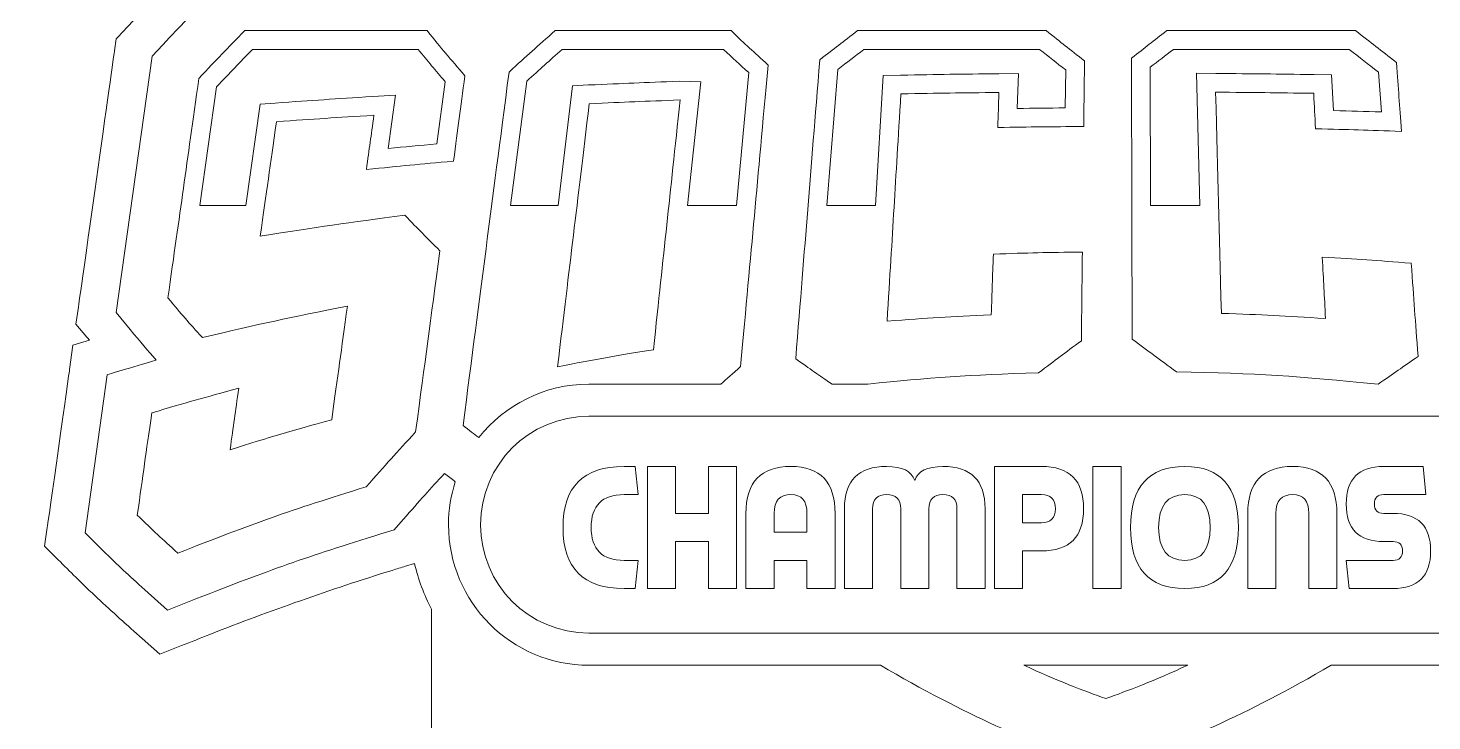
# Model space of a CAD drawing. Header units: millimetres. Extents: x -1650 to -402, y -637 to 45.
# Drawn here: x -789.4 to -708.6, y -572.1 to -532.3 of the extents above; entities that cross this region are included whole.
import ezdxf

# ---------------------------------------------------------------- set-up
doc = ezdxf.new("R2010")
doc.units = ezdxf.units.MM
doc.linetypes.add('K5LT32771', pattern=[0])
doc.linetypes.add('K5LT32772', pattern=[0])
doc.layers.add('layer 1', color=7, linetype='Continuous')

msp = doc.modelspace()

# ---------------------------------------------------------------- linework, layer by layer
at = {"layer": 'layer 1', "color": 3, "linetype": 'K5LT32772', "lineweight": 18, "true_color": 0x00ff00}
for points, knots in [([(-764.81, -558.387), (-765.061, -559.167), (-765.197, -559.997), (-765.197, -560.859), (-765.197, -565.315), (-761.573, -568.939), (-757.118, -568.939), (-757.118, -568.939), (-749.828, -568.939), (-740.353, -568.939), (-735.491, -571.801), (-731.376, -573.509), (-728.656, -574.465), (-728.656, -574.465), (-727.387, -574.912), (-727.387, -574.912), (-726.118, -574.465), (-726.118, -574.465), (-723.399, -573.509), (-719.283, -571.801), (-714.422, -568.939), (-704.947, -568.939), (-697.657, -568.939), (-697.657, -568.939), (-693.202, -568.939), (-689.578, -565.315), (-689.578, -560.859), (-689.578, -560.453), (-689.609, -560.053), (-689.667, -559.663), (-689.663, -559.664), (-689.66, -559.665), (-689.656, -559.666), (-689.656, -559.666), (-688.286, -560.027), (-688.286, -560.027), (-686.887, -560.425), (-686.887, -560.425), (-683.346, -561.435), (-681.629, -561.982), (-678.145, -563.211), (-678.145, -563.211), (-677.411, -563.471), (-677.411, -563.471), (-674.506, -564.514), (-673.101, -565.058), (-670.253, -566.244), (-670.253, -566.244), (-665.658, -568.16), (-665.658, -568.16), (-667.365, -556.069), (-667.365, -556.069), (-668.902, -555.535), (-668.902, -555.535), (-669.758, -553.915), (-670.418, -552.688), (-671.161, -551.345), (-670.549, -550.675), (-670.104, -550.164), (-669.394, -549.326), (-669.394, -549.326), (-668.575, -548.356), (-668.575, -548.356), (-670.492, -534.774), (-670.492, -534.774), (-670.967, -534.172), (-670.967, -534.172), (-672.116, -532.715), (-672.687, -532.01), (-673.823, -530.644), (-673.823, -530.644), (-674.674, -529.622), (-674.674, -529.622), (-676.297, -529.622), (-678.859, -529.622), (-674.649, -521.248), (-671.275, -511.978), (-668.759, -501.856), (-668.759, -501.856), (-667.97, -498.677), (-667.97, -498.677), (-670.989, -497.408), (-670.989, -497.408), (-677.594, -494.632), (-682.033, -487.655), (-682.033, -480.046), (-682.033, -478.62), (-681.884, -477.204), (-681.589, -475.836), (-681.589, -475.836), (-680.858, -472.437), (-680.858, -472.437), (-684.173, -471.387), (-684.173, -471.387), (-697.803, -467.067), (-713.135, -464.601), (-727.43, -464.44), (-733.189, -464.505), (-739.132, -464.949), (-745.071, -465.742), (-744.809, -466.051), (-744.609, -466.288), (-744.609, -466.288), (-745.003, -466.228), (-745.003, -466.228), (-744.652, -467.167), (-744.293, -468.351), (-743.983, -469.464), (-738.378, -468.736), (-732.779, -468.324), (-727.387, -468.264), (-713.601, -468.419), (-698.469, -470.867), (-685.328, -475.032), (-685.679, -476.666), (-685.856, -478.342), (-685.856, -480.046), (-685.856, -489.329), (-680.395, -497.602), (-672.47, -500.933), (-674.537, -509.252), (-677.196, -516.968), (-680.432, -524.059), (-689.666, -517.705), (-705.276, -509.235), (-710.779, -506.296), (-712.013, -505.473), (-713.591, -504.37), (-714.499, -503.571), (-714.632, -503.429), (-714.763, -503.304), (-714.889, -503.206), (-715.336, -502.859), (-715.852, -502.492), (-716.289, -502.19), (-716.475, -501.653), (-716.664, -501.2), (-716.848, -500.89), (-716.95, -500.719), (-717.054, -500.56), (-717.157, -500.408), (-717.157, -500.408), (-717.157, -500.408), (-717.157, -500.408), (-718.106, -498.67), (-719.503, -497.166), (-720.135, -496.527), (-720.213, -495.897), (-720.304, -495.262), (-720.415, -494.629), (-719.256, -494.529), (-717.428, -494.183), (-714.451, -492.72), (-713.214, -492.81), (-711.679, -492.498), (-710.159, -491.1), (-710.159, -491.1), (-709.665, -491.259), (-709.665, -491.259), (-707.994, -491.795), (-705.855, -492.115), (-703.942, -492.115), (-703.942, -492.115), (-703.942, -492.115), (-703.942, -492.115), (-701.679, -492.115), (-700.098, -491.7), (-699.244, -490.882), (-698.99, -490.639), (-698.63, -490.342), (-698.248, -490.027), (-696.559, -488.63), (-694.245, -486.718), (-694.366, -484.246), (-694.519, -481.097), (-697.718, -477.341), (-702.235, -476.768), (-704.325, -476.253), (-708.493, -476.562), (-712.255, -476.889), (-713.809, -476.125), (-716.672, -475.444), (-721.693, -476.239), (-721.693, -476.239), (-725.726, -474.708), (-728.764, -474.608), (-728.764, -474.608), (-728.911, -474.615), (-728.911, -474.615), (-729.024, -474.611), (-729.14, -474.608), (-729.263, -474.608), (-730.299, -474.608), (-735.517, -475.003), (-741.953, -476.739), (-742.121, -474.982), (-742.533, -473.163), (-742.976, -472.922), (-743.554, -472.606), (-744.026, -473.184), (-744.026, -473.184), (-745.128, -468.46), (-746.073, -466.151), (-747.018, -465.207), (-748.014, -464.787), (-748.014, -464.787), (-747.019, -464.939), (-747.019, -464.939), (-748.26, -463.471), (-749.747, -464.209), (-753.578, -459.066), (-759.929, -462.53), (-759.929, -462.53), (-759.194, -462.635), (-758.355, -463.159), (-760.926, -463.422), (-764.6, -467.254), (-766.174, -467.463), (-765.702, -467.884), (-764.757, -468.041), (-764.757, -468.041), (-767.277, -469.458), (-768.274, -473.971), (-768.011, -473.447), (-766.962, -473.237), (-766.962, -473.237), (-766.857, -474.234), (-768.116, -475.231), (-766.805, -475.441), (-764.443, -478.275), (-764.443, -478.275), (-765.755, -478.328), (-765.755, -478.328), (-764.653, -479.062), (-762.711, -481.109), (-764.862, -481.529), (-763.551, -483.418), (-763.288, -483.576), (-763.025, -483.733), (-762.5, -485.151), (-761.661, -486.148), (-761.607, -486.242), (-761.549, -486.329), (-761.489, -486.411), (-762.833, -487.555), (-764.108, -488.812), (-765.274, -490.195), (-765.433, -490.384), (-765.654, -490.588), (-765.911, -490.824), (-766.757, -491.602), (-767.915, -492.668), (-768.433, -494.699), (-768.832, -496.262), (-769.253, -496.645), (-769.258, -496.649), (-769.258, -496.649), (-769.258, -496.649), (-769.258, -496.649), (-770.275, -497.54), (-771.355, -499.199), (-771.754, -499.838), (-771.754, -499.838), (-771.762, -499.852), (-771.762, -499.852), (-771.859, -500.008), (-771.914, -500.102), (-771.914, -500.102), (-771.914, -500.106), (-771.914, -500.106), (-772.773, -501.562), (-773.494, -503.743), (-773.026, -505.497), (-773.026, -505.497), (-773.007, -505.563), (-773.007, -505.563), (-772.847, -506.041), (-772.968, -507.567), (-773.179, -508.692), (-773.179, -508.692), (-773.22, -508.906), (-773.22, -508.906), (-773.608, -509.78), (-774.176, -511.146), (-774.471, -512.273), (-776.274, -515.166), (-776.315, -517.908), (-775.927, -519.888), (-775.927, -519.888), (-775.909, -519.889), (-775.909, -519.889), (-775.89, -519.97), (-775.873, -520.052), (-775.851, -520.124), (-775.376, -521.691), (-774.617, -521.881), (-774.617, -521.881), (-774.146, -525.303), (-770.513, -528.742), (-770.208, -529.052), (-769.878, -529.349), (-769.521, -529.622), (-770.198, -529.622), (-770.908, -529.622), (-771.617, -529.622), (-771.853, -529.174), (-772.086, -528.722), (-772.316, -528.269), (-774.494, -525.792), (-775.244, -523.477), (-775.479, -522.499), (-775.84, -522.226), (-776.281, -521.735), (-776.622, -520.857), (-776.622, -520.857), (-776.706, -520.857), (-776.706, -520.857), (-776.878, -520.075), (-776.878, -520.075), (-777.019, -519.355), (-777.115, -518.496), (-777.086, -517.541), (-779.113, -512.307), (-780.854, -506.768), (-782.304, -500.933), (-774.379, -497.602), (-768.918, -489.329), (-768.918, -480.046), (-768.918, -478.688), (-769.031, -477.346), (-769.255, -476.03), (-769.831, -475.937), (-770.445, -475.839), (-770.445, -475.839), (-768.718, -474.472), (-768.718, -474.472), (-768.56, -474.347), (-768.433, -474.226), (-768.332, -474.111), (-768.332, -474.111), (-769.219, -473.762), (-769.219, -473.762), (-768.943, -472.514), (-768.556, -471.479), (-768.129, -470.629), (-768.959, -470.875), (-769.784, -471.127), (-770.602, -471.387), (-770.602, -471.387), (-773.916, -472.437), (-773.916, -472.437), (-773.185, -475.836), (-773.185, -475.836), (-772.891, -477.204), (-772.742, -478.62), (-772.742, -480.046), (-772.742, -487.655), (-777.18, -494.632), (-783.786, -497.408), (-783.786, -497.408), (-786.805, -498.677), (-786.805, -498.677), (-786.015, -501.856), (-786.015, -501.856), (-783.499, -511.978), (-780.125, -521.248), (-775.915, -529.622), (-777.218, -529.622), (-778.098, -529.622), (-778.098, -529.622), (-778.931, -530.464), (-778.931, -530.464), (-780.005, -531.551), (-780.545, -532.111), (-781.629, -533.269), (-781.629, -533.269), (-782.24, -533.923), (-782.24, -533.923), (-784.322, -548.671), (-784.322, -548.671), (-783.519, -549.637), (-783.519, -549.637), (-782.905, -550.378), (-782.52, -550.829), (-782.012, -551.399), (-782.341, -551.496), (-784.826, -552.236), (-784.826, -552.236), (-786.109, -561.32), (-786.109, -561.32), (-785.095, -562.322), (-785.095, -562.322), (-784.151, -563.255), (-783.65, -563.726), (-782.658, -564.61), (-782.658, -564.61), (-781.355, -565.771), (-781.355, -565.771), (-779.731, -565.131), (-779.731, -565.131), (-775.492, -563.462), (-773.404, -562.727), (-769.09, -561.391), (-769.09, -561.391), (-768.326, -561.154), (-768.326, -561.154), (-767.797, -560.553), (-767.797, -560.553), (-766.835, -559.457), (-766.269, -558.826), (-765.431, -557.916), (-765.222, -558.077), (-765.025, -558.226), (-764.81, -558.387)], [0, 0, 0, 0, 0.006667, 0.006667, 0.006667, 0.013333, 0.013333, 0.013333, 0.02, 0.02, 0.02, 0.026667, 0.026667, 0.026667, 0.033333, 0.033333, 0.04, 0.04, 0.04, 0.046667, 0.046667, 0.046667, 0.053333, 0.053333, 0.053333, 0.06, 0.06, 0.06, 0.066667, 0.066667, 0.066667, 0.073333, 0.073333, 0.073333, 0.08, 0.08, 0.086667, 0.086667, 0.086667, 0.093333, 0.093333, 0.093333, 0.1, 0.1, 0.1, 0.106667, 0.106667, 0.106667, 0.113333, 0.113333, 0.12, 0.12, 0.126667, 0.126667, 0.126667, 0.133333, 0.133333, 0.133333, 0.14, 0.14, 0.14, 0.146667, 0.146667, 0.153333, 0.153333, 0.16, 0.16, 0.16, 0.166667, 0.166667, 0.166667, 0.173333, 0.173333, 0.18, 0.18, 0.18, 0.186667, 0.186667, 0.186667, 0.193333, 0.193333, 0.2, 0.2, 0.2, 0.206667, 0.206667, 0.206667, 0.213333, 0.213333, 0.213333, 0.22, 0.22, 0.226667, 0.226667, 0.226667, 0.233333, 0.233333, 0.233333, 0.24, 0.24, 0.24, 0.246667, 0.246667, 0.253333, 0.253333, 0.253333, 0.26, 0.26, 0.26, 0.266667, 0.266667, 0.266667, 0.273333, 0.273333, 0.273333, 0.28, 0.28, 0.28, 0.286667, 0.286667, 0.286667, 0.293333, 0.293333, 0.293333, 0.3, 0.3, 0.3, 0.306667, 0.306667, 0.306667, 0.313333, 0.313333, 0.313333, 0.32, 0.32, 0.32, 0.326667, 0.326667, 0.326667, 0.333333, 0.333333, 0.333333, 0.34, 0.34, 0.34, 0.346667, 0.346667, 0.346667, 0.353333, 0.353333, 0.353333, 0.36, 0.36, 0.36, 0.366667, 0.366667, 0.366667, 0.373333, 0.373333, 0.373333, 0.38, 0.38, 0.38, 0.386667, 0.386667, 0.386667, 0.393333, 0.393333, 0.393333, 0.4, 0.4, 0.4, 0.406667, 0.406667, 0.406667, 0.413333, 0.413333, 0.413333, 0.42, 0.42, 0.42, 0.426667, 0.426667, 0.426667, 0.433333, 0.433333, 0.433333, 0.44, 0.44, 0.44, 0.446667, 0.446667, 0.446667, 0.453333, 0.453333, 0.453333, 0.46, 0.46, 0.46, 0.466667, 0.466667, 0.473333, 0.473333, 0.473333, 0.48, 0.48, 0.486667, 0.486667, 0.493333, 0.493333, 0.493333, 0.5, 0.5, 0.506667, 0.506667, 0.506667, 0.513333, 0.513333, 0.513333, 0.52, 0.52, 0.526667, 0.526667, 0.526667, 0.533333, 0.533333, 0.54, 0.54, 0.54, 0.546667, 0.546667, 0.553333, 0.553333, 0.56, 0.56, 0.56, 0.566667, 0.566667, 0.566667, 0.573333, 0.573333, 0.573333, 0.58, 0.58, 0.58, 0.586667, 0.586667, 0.586667, 0.593333, 0.593333, 0.593333, 0.6, 0.6, 0.6, 0.606667, 0.606667, 0.606667, 0.62, 0.62, 0.62, 0.626667, 0.626667, 0.626667, 0.633333, 0.633333, 0.633333, 0.64, 0.64, 0.646667, 0.646667, 0.646667, 0.653333, 0.653333, 0.653333, 0.66, 0.66, 0.66, 0.666667, 0.666667, 0.666667, 0.673333, 0.673333, 0.673333, 0.68, 0.68, 0.68, 0.686667, 0.686667, 0.686667, 0.693333, 0.693333, 0.693333, 0.7, 0.7, 0.7, 0.706667, 0.706667, 0.713333, 0.713333, 0.713333, 0.72, 0.72, 0.72, 0.726667, 0.726667, 0.726667, 0.733333, 0.733333, 0.733333, 0.74, 0.74, 0.74, 0.746667, 0.746667, 0.746667, 0.753333, 0.753333, 0.76, 0.76, 0.76, 0.766667, 0.766667, 0.766667, 0.773333, 0.773333, 0.773333, 0.78, 0.78, 0.78, 0.786667, 0.786667, 0.786667, 0.793333, 0.793333, 0.8, 0.8, 0.8, 0.806667, 0.806667, 0.806667, 0.813333, 0.813333, 0.813333, 0.82, 0.82, 0.82, 0.826667, 0.826667, 0.826667, 0.833333, 0.833333, 0.84, 0.84, 0.84, 0.846667, 0.846667, 0.846667, 0.853333, 0.853333, 0.853333, 0.86, 0.86, 0.866667, 0.866667, 0.866667, 0.873333, 0.873333, 0.873333, 0.88, 0.88, 0.886667, 0.886667, 0.886667, 0.893333, 0.893333, 0.893333, 0.9, 0.9, 0.906667, 0.906667, 0.913333, 0.913333, 0.913333, 0.92, 0.92, 0.92, 0.926667, 0.926667, 0.933333, 0.933333, 0.94, 0.94, 0.94, 0.946667, 0.946667, 0.946667, 0.953333, 0.953333, 0.96, 0.96, 0.96, 0.966667, 0.966667, 0.966667, 0.973333, 0.973333, 0.98, 0.98, 0.98, 0.986667, 0.986667, 0.986667, 1, 1, 1, 1]), ([(-782.271, -554.434), (-780.274, -553.838), (-779.271, -553.554), (-777.263, -553.013), (-777.463, -554.428), (-777.563, -555.136), (-777.764, -556.552), (-775.433, -555.821), (-774.264, -555.477), (-771.919, -554.831), (-771.556, -552.214), (-771.374, -550.906), (-771.01, -548.29), (-774.361, -548.954), (-776.032, -549.318), (-779.359, -550.108), (-780.156, -549.226), (-780.552, -548.77), (-781.338, -547.824), (-780.626, -542.777), (-780.27, -540.254), (-779.557, -535.206), (-778.496, -534.072), (-777.967, -533.523), (-776.914, -532.458), (-772.721, -532.458), (-770.625, -532.458), (-766.433, -532.458), (-765.568, -533.529), (-765.132, -534.047), (-764.252, -535.054), (-764.514, -537.016), (-764.646, -537.997), (-764.909, -539.96), (-766.914, -540.141), (-767.917, -540.237), (-769.92, -540.441), (-769.746, -539.193), (-769.66, -538.569), (-769.486, -537.322), (-771.731, -537.462), (-772.854, -537.537), (-775.096, -537.696), (-775.468, -540.326), (-775.654, -541.64), (-776.026, -544.27), (-772.704, -543.747), (-771.038, -543.507), (-767.701, -543.071), (-766.904, -543.911), (-766.503, -544.319), (-765.692, -545.113), (-766.25, -549.278), (-766.529, -551.361), (-767.088, -555.526), (-768.219, -556.751), (-768.788, -557.382), (-769.929, -558.681), (-774.295, -560.034), (-776.465, -560.796), (-780.771, -562.492), (-781.711, -561.654), (-782.177, -561.217), (-783.101, -560.305), (-782.769, -557.957), (-782.603, -556.782), (-782.271, -554.434)], [0, 0, 0, 0, 0.043478, 0.043478, 0.043478, 0.086957, 0.086957, 0.086957, 0.130435, 0.130435, 0.130435, 0.173913, 0.173913, 0.173913, 0.217391, 0.217391, 0.217391, 0.26087, 0.26087, 0.26087, 0.304348, 0.304348, 0.304348, 0.347826, 0.347826, 0.347826, 0.391304, 0.391304, 0.391304, 0.434783, 0.434783, 0.434783, 0.478261, 0.478261, 0.478261, 0.521739, 0.521739, 0.521739, 0.565217, 0.565217, 0.565217, 0.608696, 0.608696, 0.608696, 0.652174, 0.652174, 0.652174, 0.695652, 0.695652, 0.695652, 0.73913, 0.73913, 0.73913, 0.782609, 0.782609, 0.782609, 0.826087, 0.826087, 0.826087, 0.869565, 0.869565, 0.869565, 0.913043, 0.913043, 0.913043, 1, 1, 1, 1]), ([(-763.456, -555.855), (-763.728, -555.649), (-764.002, -555.437), (-764.361, -555.157), (-763.303, -547.03), (-762.774, -542.967), (-761.716, -534.841), (-760.646, -533.861), (-760.115, -533.386), (-759.06, -532.458), (-755.013, -532.458), (-752.99, -532.458), (-748.944, -532.458), (-748.098, -533.264), (-747.671, -533.658), (-746.809, -534.435), (-747.443, -541.369), (-747.761, -544.837), (-748.395, -551.77), (-748.84, -552.165), (-749.192, -552.477), (-749.531, -552.781), (-754.146, -552.781), (-757.118, -552.781), (-757.118, -552.781), (-759.685, -552.781), (-761.976, -553.984), (-763.456, -555.855)], [0, 0, 0, 0, 0.1, 0.1, 0.1, 0.2, 0.2, 0.2, 0.3, 0.3, 0.3, 0.4, 0.4, 0.4, 0.5, 0.5, 0.5, 0.6, 0.6, 0.6, 0.7, 0.7, 0.7, 0.8, 0.8, 0.8, 1, 1, 1, 1]), ([(-743.135, -552.781), (-743.911, -552.248), (-744.38, -551.923), (-745.222, -551.33), (-744.669, -544.452), (-744.392, -541.012), (-743.838, -534.134), (-742.961, -533.454), (-742.526, -533.12), (-741.662, -532.458), (-737.323, -532.458), (-735.154, -532.458), (-730.815, -532.458), (-729.94, -533.157), (-729.499, -533.504), (-728.61, -534.2), (-728.626, -535.708), (-728.635, -536.463), (-728.652, -537.972), (-730.63, -537.982), (-731.62, -537.993), (-733.599, -538.024), (-733.571, -537.22), (-733.556, -536.817), (-733.528, -536.013), (-735.786, -536.037), (-736.914, -536.053), (-739.17, -536.095), (-739.487, -541.321), (-739.646, -543.935), (-739.962, -549.162), (-737.569, -548.97), (-736.371, -548.896), (-733.974, -548.789), (-733.926, -547.396), (-733.901, -546.7), (-733.852, -545.307), (-731.805, -545.234), (-730.781, -545.21), (-728.732, -545.187), (-728.755, -547.227), (-728.766, -548.247), (-728.789, -550.288), (-729.767, -551.012), (-730.259, -551.378), (-731.252, -552.123), (-735.262, -552.258), (-737.54, -552.403), (-741.068, -552.781), (-741.771, -552.781), (-742.46, -552.781), (-743.135, -552.781)], [0, 0, 0, 0, 0.055556, 0.055556, 0.055556, 0.111111, 0.111111, 0.111111, 0.166667, 0.166667, 0.166667, 0.222222, 0.222222, 0.222222, 0.277778, 0.277778, 0.277778, 0.333333, 0.333333, 0.333333, 0.388889, 0.388889, 0.388889, 0.444444, 0.444444, 0.444444, 0.5, 0.5, 0.5, 0.555556, 0.555556, 0.555556, 0.611111, 0.611111, 0.611111, 0.666667, 0.666667, 0.666667, 0.722222, 0.722222, 0.722222, 0.777778, 0.777778, 0.777778, 0.833333, 0.833333, 0.833333, 0.888889, 0.888889, 0.888889, 1, 1, 1, 1]), ([(-714.928, -545.486), (-712.881, -545.597), (-711.858, -545.666), (-709.815, -545.827), (-709.658, -547.971), (-709.579, -549.042), (-709.422, -551.185), (-710.333, -551.826), (-710.793, -552.144), (-711.721, -552.781), (-716.354, -552.312), (-718.677, -552.17), (-723.321, -552.072), (-724.348, -551.313), (-724.858, -550.939), (-725.868, -550.199), (-725.883, -543.733), (-725.89, -540.5), (-725.906, -534.034), (-725.084, -533.404), (-724.676, -533.089), (-723.867, -532.458), (-719.528, -532.458), (-717.359, -532.458), (-713.021, -532.458), (-712.085, -533.18), (-711.613, -533.546), (-710.662, -534.287), (-710.545, -535.872), (-710.487, -536.665), (-710.37, -538.249), (-712.348, -538.179), (-713.336, -538.15), (-715.314, -538.101), (-715.357, -537.286), (-715.378, -536.879), (-715.421, -536.063), (-717.678, -536.027), (-718.806, -536.014), (-721.064, -535.996), (-720.932, -541.083), (-720.865, -543.625), (-720.733, -548.712), (-718.336, -548.792), (-717.137, -548.852), (-714.742, -549.015), (-714.816, -547.604), (-714.853, -546.897), (-714.928, -545.486)], [0, 0, 0, 0, 0.058824, 0.058824, 0.058824, 0.117647, 0.117647, 0.117647, 0.176471, 0.176471, 0.176471, 0.235294, 0.235294, 0.235294, 0.294118, 0.294118, 0.294118, 0.352941, 0.352941, 0.352941, 0.411765, 0.411765, 0.411765, 0.470588, 0.470588, 0.470588, 0.529412, 0.529412, 0.529412, 0.588235, 0.588235, 0.588235, 0.647059, 0.647059, 0.647059, 0.705882, 0.705882, 0.705882, 0.764706, 0.764706, 0.764706, 0.823529, 0.823529, 0.823529, 0.882353, 0.882353, 0.882353, 1, 1, 1, 1]), ([(-776.464, -533.534), (-777.238, -534.32), (-777.739, -534.841), (-778.539, -535.694), (-778.539, -535.694), (-779.503, -542.518), (-779.503, -542.518), (-776.865, -542.518), (-776.865, -542.518), (-776.039, -536.684), (-776.039, -536.684), (-775.172, -536.622), (-775.172, -536.622), (-772.926, -536.464), (-771.802, -536.388), (-769.553, -536.247), (-769.553, -536.247), (-768.239, -536.165), (-768.239, -536.165), (-768.665, -539.233), (-768.665, -539.233), (-767.696, -539.136), (-766.903, -539.061), (-765.862, -538.966), (-765.862, -538.966), (-765.383, -535.393), (-765.383, -535.393), (-765.968, -534.72), (-766.369, -534.243), (-766.946, -533.534), (-766.946, -533.534), (-776.464, -533.534), (-776.464, -533.534)], [0, 0, 0, 0, 0.076923, 0.076923, 0.076923, 0.153846, 0.153846, 0.230769, 0.230769, 0.307692, 0.307692, 0.384615, 0.384615, 0.384615, 0.461538, 0.461538, 0.461538, 0.538462, 0.538462, 0.615385, 0.615385, 0.615385, 0.692308, 0.692308, 0.692308, 0.769231, 0.769231, 0.769231, 0.846154, 0.846154, 0.846154, 1, 1, 1, 1]), ([(-758.653, -533.534), (-759.42, -534.21), (-759.919, -534.657), (-760.7, -535.369), (-760.7, -535.369), (-761.631, -542.518), (-761.631, -542.518), (-758.89, -542.518), (-758.89, -542.518), (-758.059, -535.624), (-758.059, -535.624), (-757.146, -535.584), (-757.146, -535.584), (-755.052, -535.491), (-754.005, -535.448), (-751.91, -535.37), (-751.91, -535.37), (-750.675, -535.394), (-750.675, -535.394), (-751.44, -542.518), (-751.44, -542.518), (-748.629, -542.518), (-748.629, -542.518), (-747.929, -534.872), (-747.929, -534.872), (-748.458, -534.394), (-748.838, -534.041), (-749.373, -533.534), (-749.373, -533.534), (-758.653, -533.534), (-758.653, -533.534)], [0, 0, 0, 0, 0.076923, 0.076923, 0.076923, 0.153846, 0.153846, 0.230769, 0.230769, 0.307692, 0.307692, 0.384615, 0.384615, 0.384615, 0.461538, 0.461538, 0.461538, 0.538462, 0.538462, 0.615385, 0.615385, 0.692308, 0.692308, 0.769231, 0.769231, 0.769231, 0.846154, 0.846154, 0.846154, 1, 1, 1, 1]), ([(-741.297, -533.534), (-741.86, -533.965), (-742.251, -534.266), (-742.804, -534.693), (-742.804, -534.693), (-743.434, -542.518), (-743.434, -542.518), (-740.637, -542.518), (-740.637, -542.518), (-740.184, -535.038), (-740.184, -535.038), (-739.19, -535.019), (-739.19, -535.019), (-736.93, -534.976), (-735.799, -534.961), (-733.539, -534.937), (-733.539, -534.937), (-732.413, -534.926), (-732.413, -534.926), (-732.483, -536.931), (-732.483, -536.931), (-731.496, -536.917), (-730.714, -536.908), (-729.716, -536.903), (-729.716, -536.903), (-729.692, -534.72), (-729.692, -534.72), (-730.238, -534.292), (-730.631, -533.981), (-731.192, -533.534), (-731.192, -533.534), (-741.297, -533.534), (-741.297, -533.534)], [0, 0, 0, 0, 0.076923, 0.076923, 0.076923, 0.153846, 0.153846, 0.230769, 0.230769, 0.307692, 0.307692, 0.384615, 0.384615, 0.384615, 0.461538, 0.461538, 0.461538, 0.538462, 0.538462, 0.615385, 0.615385, 0.615385, 0.692308, 0.692308, 0.692308, 0.769231, 0.769231, 0.769231, 0.846154, 0.846154, 0.846154, 1, 1, 1, 1]), ([(-713.388, -533.534), (-713.388, -533.534), (-723.498, -533.534), (-723.498, -533.534), (-723.992, -533.92), (-724.349, -534.195), (-724.828, -534.563), (-724.828, -534.563), (-724.81, -542.518), (-724.81, -542.518), (-721.971, -542.518), (-721.971, -542.518), (-722.168, -534.912), (-722.168, -534.912), (-721.055, -534.921), (-721.055, -534.921), (-718.795, -534.938), (-717.664, -534.951), (-715.404, -534.987), (-715.404, -534.987), (-714.398, -535.003), (-714.398, -535.003), (-714.292, -537.051), (-714.292, -537.051), (-713.288, -537.077), (-712.507, -537.1), (-711.532, -537.133), (-711.532, -537.133), (-711.7, -534.842), (-711.7, -534.842), (-712.324, -534.356), (-712.755, -534.022), (-713.388, -533.534)], [0, 0, 0, 0, 0.076923, 0.076923, 0.076923, 0.153846, 0.153846, 0.153846, 0.230769, 0.230769, 0.307692, 0.307692, 0.384615, 0.384615, 0.461538, 0.461538, 0.461538, 0.538462, 0.538462, 0.538462, 0.615385, 0.615385, 0.692308, 0.692308, 0.692308, 0.769231, 0.769231, 0.769231, 0.846154, 0.846154, 0.846154, 1, 1, 1, 1]), ([(-751.87, -536.446), (-753.962, -536.523), (-755.008, -536.566), (-757.099, -536.659), (-757.829, -542.707), (-758.195, -545.732), (-758.925, -551.781), (-756.723, -551.353), (-755.62, -551.157), (-753.41, -550.803), (-752.794, -545.06), (-752.486, -542.189), (-751.87, -536.446)], [0, 0, 0, 0, 0.2, 0.2, 0.2, 0.4, 0.4, 0.4, 0.6, 0.6, 0.6, 1, 1, 1, 1]), ([(-697.657, -554.622), (-697.657, -554.622), (-757.118, -554.622), (-757.118, -554.622), (-760.563, -554.622), (-763.355, -557.415), (-763.355, -560.86), (-763.355, -564.304), (-760.563, -567.097), (-757.118, -567.097), (-757.118, -567.097), (-697.657, -567.097), (-697.657, -567.097), (-694.212, -567.097), (-691.419, -564.304), (-691.419, -560.86), (-691.419, -557.415), (-694.212, -554.622), (-697.657, -554.622)], [0, 0, 0, 0, 0.142857, 0.142857, 0.142857, 0.285714, 0.285714, 0.285714, 0.428571, 0.428571, 0.428571, 0.571429, 0.571429, 0.571429, 0.714286, 0.714286, 0.714286, 1, 1, 1, 1]), ([(-755.101, -562.909), (-755.101, -562.909), (-754.291, -562.909), (-754.291, -562.909), (-754.453, -564.528), (-754.453, -564.528), (-755.101, -564.528), (-755.101, -564.528), (-757.439, -564.528), (-758.608, -563.359), (-758.608, -561.02), (-758.608, -558.682), (-757.439, -557.513), (-755.101, -557.513), (-755.101, -557.513), (-754.453, -557.513), (-754.453, -557.513), (-754.291, -559.132), (-754.291, -559.132), (-755.101, -559.132), (-755.101, -559.132), (-756.36, -559.132), (-756.99, -559.761), (-756.99, -561.02), (-756.99, -562.28), (-756.36, -562.909), (-755.101, -562.909)], [0, 0, 0, 0, 0.090909, 0.090909, 0.181818, 0.181818, 0.272727, 0.272727, 0.272727, 0.363636, 0.363636, 0.363636, 0.454545, 0.454545, 0.454545, 0.545455, 0.545455, 0.636364, 0.636364, 0.727273, 0.727273, 0.727273, 0.818182, 0.818182, 0.818182, 1, 1, 1, 1]), ([(-752.133, -560.211), (-752.133, -560.211), (-750.244, -560.211), (-750.244, -560.211), (-750.244, -557.513), (-750.244, -557.513), (-748.625, -557.513), (-748.625, -557.513), (-748.625, -564.528), (-748.625, -564.528), (-750.244, -564.528), (-750.244, -564.528), (-750.244, -561.83), (-750.244, -561.83), (-752.133, -561.83), (-752.133, -561.83), (-752.133, -564.528), (-752.133, -564.528), (-753.751, -564.528), (-753.751, -564.528), (-753.751, -557.513), (-753.751, -557.513), (-752.133, -557.513), (-752.133, -557.513), (-752.133, -560.211), (-752.133, -560.211)], [0, 0, 0, 0, 0.076923, 0.076923, 0.153846, 0.153846, 0.230769, 0.230769, 0.307692, 0.307692, 0.384615, 0.384615, 0.461538, 0.461538, 0.538462, 0.538462, 0.615385, 0.615385, 0.692308, 0.692308, 0.769231, 0.769231, 0.846154, 0.846154, 1, 1, 1, 1]), ([(-742.959, -560.211), (-742.959, -560.211), (-742.959, -564.528), (-742.959, -564.528), (-744.578, -564.528), (-744.578, -564.528), (-744.578, -562.909), (-744.578, -562.909), (-746.467, -562.909), (-746.467, -562.909), (-746.467, -564.528), (-746.467, -564.528), (-748.086, -564.528), (-748.086, -564.528), (-748.086, -560.211), (-748.086, -560.211), (-748.086, -558.412), (-747.222, -557.513), (-745.495, -557.513), (-743.805, -557.513), (-742.959, -558.412), (-742.959, -560.211)], [0, 0, 0, 0, 0.1, 0.1, 0.2, 0.2, 0.3, 0.3, 0.4, 0.4, 0.5, 0.5, 0.6, 0.6, 0.7, 0.7, 0.7, 0.8, 0.8, 0.8, 1, 1, 1, 1]), ([(-737.564, -559.941), (-737.564, -559.941), (-737.564, -564.528), (-737.564, -564.528), (-739.183, -564.528), (-739.183, -564.528), (-739.183, -559.941), (-739.183, -559.941), (-739.183, -559.402), (-739.452, -559.132), (-739.991, -559.132), (-740.532, -559.132), (-740.802, -559.402), (-740.802, -559.941), (-740.802, -559.941), (-740.802, -564.528), (-740.802, -564.528), (-742.42, -564.528), (-742.42, -564.528), (-742.42, -559.941), (-742.42, -559.941), (-742.42, -558.322), (-741.61, -557.513), (-739.991, -557.513), (-739.093, -557.513), (-738.553, -557.783), (-738.373, -558.322), (-738.193, -557.783), (-737.654, -557.513), (-736.754, -557.513), (-735.136, -557.513), (-734.326, -558.322), (-734.326, -559.941), (-734.326, -559.941), (-734.326, -564.528), (-734.326, -564.528), (-735.945, -564.528), (-735.945, -564.528), (-735.945, -559.941), (-735.945, -559.941), (-735.945, -559.402), (-736.215, -559.132), (-736.754, -559.132), (-737.294, -559.132), (-737.564, -559.402), (-737.564, -559.941)], [0, 0, 0, 0, 0.055556, 0.055556, 0.111111, 0.111111, 0.166667, 0.166667, 0.166667, 0.222222, 0.222222, 0.222222, 0.277778, 0.277778, 0.277778, 0.333333, 0.333333, 0.388889, 0.388889, 0.444444, 0.444444, 0.444444, 0.5, 0.5, 0.5, 0.555556, 0.555556, 0.555556, 0.611111, 0.611111, 0.611111, 0.666667, 0.666667, 0.666667, 0.722222, 0.722222, 0.777778, 0.777778, 0.833333, 0.833333, 0.833333, 0.888889, 0.888889, 0.888889, 1, 1, 1, 1]), ([(-731.088, -557.513), (-729.47, -557.513), (-728.66, -558.322), (-728.66, -559.941), (-728.66, -561.56), (-729.47, -562.369), (-731.088, -562.369), (-731.088, -562.369), (-732.168, -562.369), (-732.168, -562.369), (-732.168, -564.528), (-732.168, -564.528), (-733.787, -564.528), (-733.787, -564.528), (-733.787, -557.513), (-733.787, -557.513), (-731.088, -557.513), (-731.088, -557.513)], [0, 0, 0, 0, 0.125, 0.125, 0.125, 0.25, 0.25, 0.25, 0.375, 0.375, 0.5, 0.5, 0.625, 0.625, 0.75, 0.75, 1, 1, 1, 1]), ([(-728.12, -564.528), (-728.12, -564.528), (-726.502, -564.528), (-726.502, -564.528), (-726.502, -557.513), (-726.502, -557.513), (-728.12, -557.513), (-728.12, -557.513), (-728.12, -564.528), (-728.12, -564.528)], [0, 0, 0, 0, 0.2, 0.2, 0.4, 0.4, 0.6, 0.6, 1, 1, 1, 1]), ([(-719.757, -561.02), (-719.757, -563.359), (-720.782, -564.528), (-722.833, -564.528), (-724.919, -564.528), (-725.962, -563.359), (-725.962, -561.02), (-725.962, -558.682), (-724.919, -557.513), (-722.833, -557.513), (-720.782, -557.513), (-719.757, -558.682), (-719.757, -561.02)], [0, 0, 0, 0, 0.2, 0.2, 0.2, 0.4, 0.4, 0.4, 0.6, 0.6, 0.6, 1, 1, 1, 1]), ([(-715.71, -560.211), (-715.71, -559.491), (-716.015, -559.132), (-716.627, -559.132), (-717.274, -559.132), (-717.598, -559.491), (-717.598, -560.211), (-717.598, -560.211), (-717.598, -564.528), (-717.598, -564.528), (-719.217, -564.528), (-719.217, -564.528), (-719.217, -560.211), (-719.217, -560.211), (-719.217, -558.412), (-718.354, -557.513), (-716.627, -557.513), (-714.936, -557.513), (-714.091, -558.412), (-714.091, -560.211), (-714.091, -560.211), (-714.091, -564.528), (-714.091, -564.528), (-715.71, -564.528), (-715.71, -564.528), (-715.71, -560.211), (-715.71, -560.211)], [0, 0, 0, 0, 0.090909, 0.090909, 0.090909, 0.181818, 0.181818, 0.181818, 0.272727, 0.272727, 0.363636, 0.363636, 0.454545, 0.454545, 0.454545, 0.545455, 0.545455, 0.545455, 0.636364, 0.636364, 0.636364, 0.727273, 0.727273, 0.818182, 0.818182, 1, 1, 1, 1]), ([(-713.39, -564.528), (-713.39, -564.528), (-713.551, -562.909), (-713.551, -562.909), (-710.854, -562.909), (-710.854, -562.909), (-710.494, -562.909), (-710.313, -562.729), (-710.313, -562.369), (-710.313, -562.01), (-710.494, -561.83), (-710.854, -561.83), (-710.854, -561.83), (-711.393, -561.83), (-711.393, -561.83), (-712.832, -561.83), (-713.551, -561.11), (-713.551, -558.233), (-712.832, -557.513), (-711.393, -557.513), (-711.393, -557.513), (-709.126, -557.513), (-709.126, -557.513), (-708.965, -559.132), (-708.965, -559.132), (-711.393, -559.132), (-711.393, -559.132), (-711.753, -559.132), (-711.933, -559.312), (-711.933, -560.031), (-711.753, -560.211), (-711.393, -560.211), (-711.393, -560.211), (-710.854, -560.211), (-710.854, -560.211), (-709.415, -560.211), (-708.695, -560.931), (-708.695, -562.369), (-708.695, -563.808), (-709.415, -564.528), (-710.854, -564.528), (-710.854, -564.528), (-713.39, -564.528), (-713.39, -564.528)], [0, 0, 0, 0, 0.058824, 0.058824, 0.117647, 0.117647, 0.117647, 0.176471, 0.176471, 0.176471, 0.235294, 0.235294, 0.235294, 0.294118, 0.294118, 0.294118, 0.352941, 0.352941, 0.411765, 0.411765, 0.411765, 0.470588, 0.470588, 0.529412, 0.529412, 0.588235, 0.588235, 0.588235, 0.647059, 0.647059, 0.705882, 0.705882, 0.705882, 0.764706, 0.764706, 0.764706, 0.823529, 0.823529, 0.823529, 0.882353, 0.882353, 0.882353, 1, 1, 1, 1]), ([(-745.495, -559.132), (-746.144, -559.132), (-746.467, -559.491), (-746.467, -560.211), (-746.467, -560.211), (-746.467, -561.29), (-746.467, -561.29), (-744.578, -561.29), (-744.578, -561.29), (-744.578, -560.211), (-744.578, -560.211), (-744.578, -559.491), (-744.884, -559.132), (-745.495, -559.132)], [0, 0, 0, 0, 0.166667, 0.166667, 0.166667, 0.333333, 0.333333, 0.5, 0.5, 0.666667, 0.666667, 0.666667, 1, 1, 1, 1]), ([(-732.168, -560.751), (-732.168, -560.751), (-731.088, -560.751), (-731.088, -560.751), (-730.549, -560.751), (-730.279, -560.481), (-730.279, -559.941), (-730.279, -559.402), (-730.549, -559.132), (-731.088, -559.132), (-731.088, -559.132), (-732.168, -559.132), (-732.168, -559.132), (-732.168, -560.751), (-732.168, -560.751)], [0, 0, 0, 0, 0.166667, 0.166667, 0.166667, 0.333333, 0.333333, 0.333333, 0.5, 0.5, 0.5, 0.666667, 0.666667, 1, 1, 1, 1]), ([(-722.833, -559.132), (-723.84, -559.132), (-724.343, -559.761), (-724.343, -561.02), (-724.343, -562.28), (-723.84, -562.909), (-722.833, -562.909), (-721.861, -562.909), (-721.376, -562.28), (-721.376, -561.02), (-721.376, -559.761), (-721.861, -559.132), (-722.833, -559.132)], [0, 0, 0, 0, 0.2, 0.2, 0.2, 0.4, 0.4, 0.4, 0.6, 0.6, 0.6, 1, 1, 1, 1]), ([(-732.106, -568.939), (-728.984, -568.939), (-725.791, -568.939), (-722.669, -568.939), (-724.554, -569.803), (-726.156, -570.425), (-727.387, -570.858), (-728.619, -570.425), (-730.221, -569.803), (-732.106, -568.939)], [0, 0, 0, 0, 0.25, 0.25, 0.25, 0.5, 0.5, 0.5, 1, 1, 1, 1])]:
    msp.add_open_spline(points, degree=3, knots=knots, dxfattribs=at)
at = {"layer": 'layer 1', "color": 1, "linetype": 'K5LT32771', "lineweight": 18, "true_color": 0xff0000}
for points, knots in [([(-766.167, -565.715), (-766.608, -564.897), (-766.94, -564.014), (-767.146, -563.083), (-767.146, -563.083), (-767.676, -563.247), (-767.676, -563.247), (-767.931, -563.326), (-768.186, -563.405), (-768.441, -563.484), (-772.037, -564.599), (-775.425, -565.79), (-778.928, -567.17), (-779.469, -567.384), (-780.01, -567.597), (-780.552, -567.811), (-780.552, -567.811), (-781.807, -568.305), (-781.807, -568.305), (-782.814, -567.407), (-782.814, -567.407), (-783.248, -567.02), (-783.682, -566.633), (-784.117, -566.245), (-784.982, -565.474), (-785.811, -564.696), (-786.636, -563.881), (-786.974, -563.547), (-787.312, -563.212), (-787.65, -562.878), (-787.65, -562.878), (-788.433, -562.104), (-788.433, -562.104), (-788.279, -561.014), (-788.279, -561.014), (-788.279, -561.011), (-786.997, -551.933), (-786.996, -551.93), (-786.996, -551.93), (-786.8, -550.537), (-786.8, -550.537), (-785.855, -550.256), (-785.855, -550.256), (-785.906, -550.195), (-785.957, -550.134), (-786.007, -550.073), (-786.007, -550.073), (-786.628, -549.326), (-786.628, -549.326), (-786.492, -548.365), (-786.492, -548.365), (-786.491, -548.354), (-784.411, -533.621), (-784.41, -533.616), (-784.41, -533.616), (-784.314, -532.932), (-784.314, -532.932), (-783.841, -532.426), (-783.841, -532.426), (-783.637, -532.208), (-783.433, -531.99), (-783.229, -531.772), (-782.328, -530.808), (-781.418, -529.862), (-780.49, -528.923), (-780.212, -528.642), (-779.934, -528.361), (-779.657, -528.081), (-779.657, -528.081), (-779.283, -527.703), (-779.283, -527.703), (-783.087, -519.595), (-785.982, -511.072), (-788.141, -502.384), (-788.405, -501.325), (-788.668, -500.266), (-788.932, -499.206), (-788.932, -499.206), (-789.384, -497.385), (-789.384, -497.385), (-787.654, -496.657), (-787.654, -496.657), (-786.648, -496.234), (-785.641, -495.811), (-784.635, -495.388), (-778.603, -492.852), (-774.933, -486.485), (-774.933, -480.046), (-774.933, -478.788), (-775.063, -477.527), (-775.327, -476.296), (-775.571, -475.163), (-775.815, -474.031), (-776.058, -472.898), (-776.058, -472.898), (-776.477, -470.95), (-776.477, -470.95), (-774.578, -470.348), (-774.578, -470.348), (-773.473, -469.998), (-772.369, -469.648), (-771.264, -469.298), (-770.429, -469.033), (-769.591, -468.776), (-768.751, -468.527), (-768.751, -468.527), (-768.394, -468.422), (-768.394, -468.422), (-768.267, -466.623), (-767.328, -465.838), (-766.167, -465.087)], [1.519539, 1.519539, 1.519539, 1.519539, 1.5217391, 1.5217391, 1.5217391, 1.5326087, 1.5326087, 1.5326087, 1.5434783, 1.5434783, 1.5434783, 1.5543478, 1.5543478, 1.5543478, 1.5652174, 1.5652174, 1.5652174, 1.576087, 1.576087, 1.5869565, 1.5869565, 1.5869565, 1.5978261, 1.5978261, 1.5978261, 1.6086957, 1.6086957, 1.6086957, 1.6195652, 1.6195652, 1.6195652, 1.6304348, 1.6304348, 1.6413043, 1.6413043, 1.6413043, 1.6521739, 1.6521739, 1.6521739, 1.6630435, 1.6630435, 1.673913, 1.673913, 1.673913, 1.6847826, 1.6847826, 1.6847826, 1.6956522, 1.6956522, 1.7065217, 1.7065217, 1.7065217, 1.7173913, 1.7173913, 1.7173913, 1.7282609, 1.7282609, 1.7391304, 1.7391304, 1.7391304, 1.75, 1.75, 1.75, 1.7608696, 1.7608696, 1.7608696, 1.7717391, 1.7717391, 1.7717391, 1.7826087, 1.7826087, 1.7826087, 1.7934783, 1.7934783, 1.7934783, 1.8043478, 1.8043478, 1.8043478, 1.8152174, 1.8152174, 1.826087, 1.826087, 1.826087, 1.8369565, 1.8369565, 1.8369565, 1.8478261, 1.8478261, 1.8478261, 1.8586957, 1.8586957, 1.8586957, 1.8695652, 1.8695652, 1.8695652, 1.8804348, 1.8804348, 1.8913043, 1.8913043, 1.8913043, 1.9021739, 1.9021739, 1.9021739, 1.9130435, 1.9130435, 1.9130435, 1.923913, 1.923913, 1.923913, 1.9315444, 1.9315444, 1.9315444, 1.9315444]), ([(-686.168, -562.915), (-686.168, -596.938), (-686.168, -626.216), (-686.168, -626.216), (-686.168, -629.53), (-688.854, -632.216), (-692.168, -632.216), (-692.168, -632.216), (-704.168, -632.216), (-704.168, -632.216), (-708.584, -624.197), (-717.013, -619.216), (-726.168, -619.216), (-735.322, -619.216), (-743.751, -624.197), (-748.167, -632.216), (-748.167, -632.216), (-760.167, -632.216), (-760.167, -632.216), (-761.759, -632.216), (-763.285, -631.584), (-764.41, -630.459), (-765.535, -629.333), (-766.167, -627.807), (-766.167, -626.216), (-766.167, -626.216), (-766.167, -607.216), (-766.167, -607.216), (-726.168, -607.216), (-726.168, -607.216), (-726.168, -603.416), (-726.168, -603.416), (-766.167, -603.416), (-766.167, -603.416), (-766.167, -587.232), (-766.167, -565.715)], [0.8200548, 0.8200548, 0.8200548, 0.8200548, 0.8421053, 0.8421053, 0.8421053, 0.8947368, 0.8947368, 0.8947368, 1, 1, 1, 1.0526316, 1.0526316, 1.0526316, 1.1052632, 1.1052632, 1.1052632, 1.1578947, 1.1578947, 1.1578947, 1.2105263, 1.2105263, 1.2105263, 1.2631579, 1.2631579, 1.2631579, 1.3157895, 1.3157895, 1.3684211, 1.3684211, 1.4210526, 1.4210526, 1.4736842, 1.4736842, 1.4913288, 1.4913288, 1.4913288, 1.4913288])]:
    msp.add_open_spline(points, degree=3, knots=knots, dxfattribs=at)

doc.saveas('drawing.dxf')
